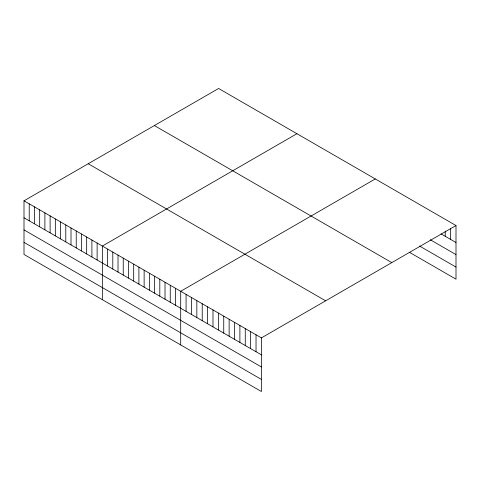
<?xml version="1.0" encoding="UTF-8"?>
<svg xmlns="http://www.w3.org/2000/svg" width="480" height="480" viewBox="0 0 480 480"><rect width="100%" height="100%" fill="white"/><g stroke="black" fill="none" stroke-linecap="round" stroke-linejoin="round"><path stroke-width="0.72" d="M24 200.82L261.414 337.89L261.414 391.524L24 254.454L24 200.82L218.586 88.476L456 225.546L456 279.18L409.362 252.252M296.934 133.71L102.348 246.054L102.348 299.688M375.276 178.944L180.696 291.288L180.696 344.916M261.414 337.89L456 225.546M441.054 233.88L456 242.508M430.29 239.766L456 254.61M419.526 246.018L456 267.078M154.374 125.55L391.788 262.62M88.212 163.746L325.626 300.816M24 217.782L261.414 354.852M24 229.884L261.414 366.954M24 242.352L261.414 379.422M450.618 228.342L450.618 239.4M445.236 231.132L445.236 236.292M256.032 334.782L256.032 351.744M250.65 331.674L250.65 348.636M245.268 328.572L245.268 345.528M239.892 325.464L239.892 342.426M234.51 322.356L234.51 339.318M229.128 319.248L229.128 336.21M223.746 316.14L223.746 333.102M218.364 313.038L218.364 329.994M212.982 309.93L212.982 326.886M207.6 306.822L207.6 323.784M202.218 303.714L202.218 320.676M196.836 300.606L196.836 317.568M191.454 297.498L191.454 314.46M186.078 294.396L186.078 311.352M175.47 288.27L175.47 305.232M170.25 285.258L170.25 302.214M165.024 282.24L165.024 299.202M159.804 279.222L159.804 296.184M154.578 276.21L154.578 293.172M149.352 273.192L149.352 290.154M144.132 270.18L144.132 287.136M138.906 267.162L138.906 284.124M133.686 264.144L133.686 281.106M128.46 261.132L128.46 278.094M123.24 258.114L123.24 275.076M118.014 255.102L118.014 272.058M112.794 252.084L112.794 269.046M107.568 249.072L107.568 266.028M97.122 243.036L97.122 259.998M91.902 240.024L91.902 256.98M86.676 237.006L86.676 253.968M81.456 233.994L81.456 250.95M76.23 230.976L76.23 247.938M71.01 227.958L71.01 244.92M65.784 224.946L65.784 241.908M60.564 221.928L60.564 238.89M55.338 218.916L55.338 235.872M50.118 215.898L50.118 232.86M44.892 212.88L44.892 229.842M39.672 209.868L39.672 226.83M34.446 206.85L34.446 223.812M29.226 203.838L29.226 220.794"/></g></svg>
